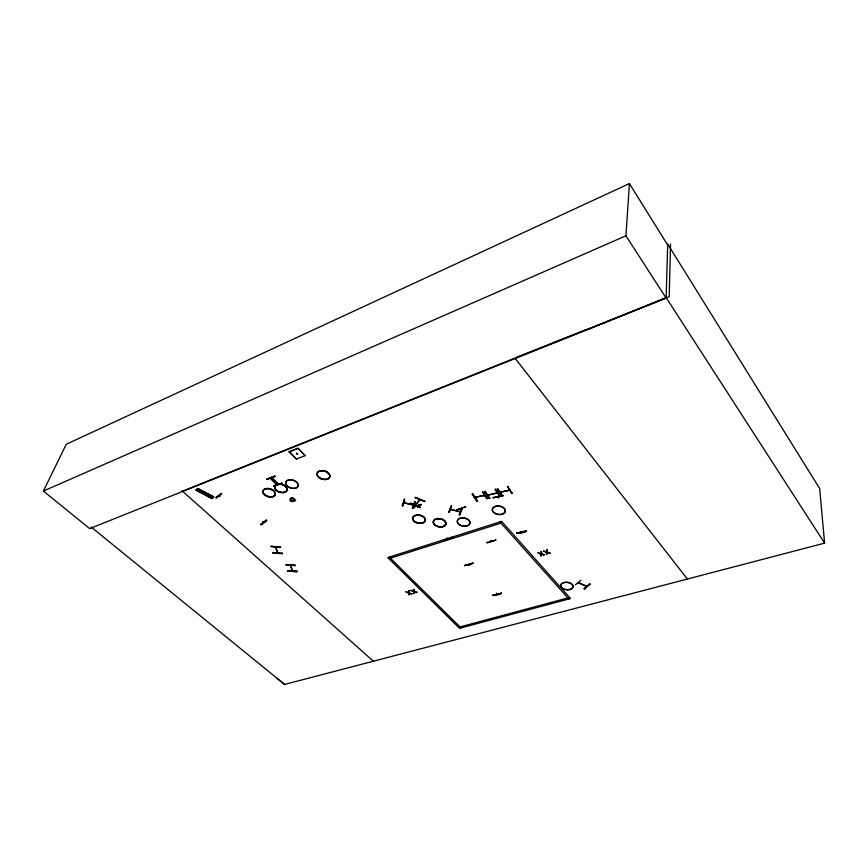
<?xml version="1.0" encoding="UTF-8"?>
<svg xmlns="http://www.w3.org/2000/svg" width="868" height="868" viewBox="0 0 868 868"><rect width="100%" height="100%" fill="white"/><g stroke="black" fill="none" stroke-linecap="round" stroke-linejoin="round"><path stroke-width="1.3" d="M540.905 551.69L540.829 553.675L538.008 552.547M540.872 553.231L540.699 556.084L541.404 555.878L541.556 553.458M670.552 244.092L669.195 296.737L516.21 357.627L586.464 329.525M546.634 549.997L546.547 551.994L543.715 550.854M546.59 551.549L546.395 554.402L547.111 554.196L547.274 551.766M667.666 245.015L629.43 183.56L66.25 444.264L43.4 491.049L89.675 528.612L666.147 298.104L667.687 244.071L819.674 488.554L824.6 543.129L284.606 684.44L277.163 678.45M541.61 551.484L541.502 553.892L544.399 554.565M547.339 549.78L547.22 552.211L550.117 552.883M277.673 553.003L276.013 547.046M291.116 566.012L290.498 565.48M291.963 570.699L292.158 571.231M498.731 497.711L498.297 496.963M666.147 298.104L625.926 235.792L629.43 183.56M589.567 583.578L590.012 584.218M584.327 588.439L584.696 588.971L584.262 588.374M218.964 495.878L220.071 496.29L219.105 496.008M580.985 580.291L575.245 584.913M474.98 497.364L476.098 497.386L475.143 497.603M587.679 329.482L666.157 297.637L824.6 543.129M586.974 586.301L578.489 582.612M484.724 495.563L483.747 495.791M547.155 552.623L549.444 553.079M541.437 554.305L543.726 554.76M499.805 492.167L501.042 492.167L499.957 492.406M526.019 530.771C526.995 532.355 516.113 534.504 516.525 532.659M526.008 531.151L516.514 533.093L526.041 530.847M273.583 481.208L274.451 480.883M501.237 592.725C502.312 594.211 492.785 596.5 493.057 594.981M496.453 593.191L497.223 594.244M511.925 493.469L507.563 486.59L512.38 493.48L511.903 493.143M501.465 593.441L493.089 595.057M511.838 493.588L507.541 486.264M502.93 495.943L492.991 497.657L502.984 495.498M487.024 542.142L487.263 542.912L495.878 540.276L495.639 539.527M502.138 495.248L497.668 488.467M287.861 570.493L297.008 571.155M296.986 571.849L287.742 570.905L297.008 571.231M499.588 495.888L495.183 489.053M287.84 571.209L296.889 571.567M272.997 552.33L272.964 553.09L282.252 553.686M272.899 552.742L282.187 553.426L272.867 552.753M489.324 498.514L484.886 491.689L489.324 498.525L489.921 497.972M485.483 491.179L484.876 491.744M472.8 563.169L464.488 565.632L473.093 563.072M486.872 498.785L482.478 491.559M486.959 498.655L482.543 491.581M477.302 500.847L472.3 494.174L476.771 500.955L477.378 500.402M456.98 509.896L465.78 506.782M461.657 508.106L462.145 508.691L459.866 515.049L459.378 514.474M452.044 536.977L452.271 537.748L443.906 540.352L443.678 539.592M451.512 505.577L448.669 512.261L449.309 511.957M414.307 591.368L416.38 592.616L417.041 592.019M413.678 590.804L413.765 593.386L414.459 592.779M409.349 592.464L409.251 593.256L411.399 594.081L412.061 593.484M410.987 590.164L413.591 591.227L413.526 589.405M416.955 592.443L414.231 591.423L414.134 589.22M409.501 594.244L408.893 594.417M406.018 591.629L408.622 592.692L408.546 590.88M408.806 594.84L408.709 592.269M411.985 593.907L409.262 592.887L409.164 590.696M415.327 497.245L424.691 501.281M420.264 506.879L419.928 507.628L410.629 503.614L410.955 502.887M420.839 504.438L412.376 507.281L421.23 504.384M412.81 504.981L413.005 503.961M413.125 503.928L412.864 505.046M413.493 508.398L415.262 501.932L413.493 508.42L413.027 507.845M412.929 508.279L414.828 501.422M404.922 502.029L404.683 503.071L404.835 501.943M402.861 505.458L402.296 505.697L404.618 498.991M402.275 505.74L402.936 505.436M402.709 505.784L404.531 499.306L402.839 505.87M413.483 508.366L414.85 501.812M286.147 564.905L295.424 565.285M286.223 564.634L295.326 565.708M282.274 552.981L282.241 553.73M271.055 546.33L280.57 546.905M305.145 455.667L298.039 448.279L289.174 451.794L296.324 459.02L305.145 455.667L298.039 448.279M295.597 500.543C286.18 505.35 290.313 492.091 295.597 500.456M277.315 551.874L277.662 553.09M277.63 551.896L277.608 552.547M276.046 547.155L275.829 547.675L276.089 547.155M296.324 459.02L289.207 451.685M273.756 485.451L273.984 486.221L281.753 483.324L281.525 482.565M266.281 519.899L266.595 520.594L261.268 524.749L260.953 524.055M275.004 476.196L266.726 479.201L274.95 476.185M270.675 477.823L277.044 484.507M419.928 507.606L410.651 503.548M420.145 507.303L410.835 503.299M451.36 505.925L449.179 512.272M449.223 512.402L451.436 506.011M450.286 509.332L460.398 511.849M221.644 493.61L216.056 497.679M216.468 497.982L221.622 493.469M459.302 514.908L461.733 508.529M415.349 505.089L419.7 499.632M420.047 499.914L419.266 500.098M483.877 495.736L484.572 495.281M497.288 493.1L487.718 495.151M417.627 506.738L417.052 506.185M447.454 538.127L447.921 538.67M275.633 547.003L277.348 553.068M469.588 565.187L468.774 564.775M491.407 541.231L491.006 540.666M197.34 488.706L213.257 497.418L213.647 496.919M502.897 495.812L493.219 497.874M497.169 594.189L496.442 593.853M502.029 495.595L497.158 488.923L501.585 495.747M280.472 547.209L271.152 546.536M476.782 500.934L472.333 494.152M477.226 500.793L472.68 494.076M472.81 493.708L472.279 494.217M276.642 484.735L270.165 478.344M473.027 563.386L464.532 565.61M213.68 496.8L212.193 498.514L196.135 490.116L197.622 488.38L213.734 496.887L197.459 488.684M415.24 497.679L424.853 501.411M421.11 504.688L412.68 507.498M415.403 505.198L420.047 499.838M520.616 531.628L521.039 532.192M521.375 532.127L520.952 531.487M197.839 490.865L199.26 489.248M198.935 491.44L200.345 489.812M200.562 492.297L201.984 490.67M202.016 493.057L203.438 491.429M203.644 493.903L205.076 492.286M210.62 497.559L212.052 495.954M266.78 479.179L274.516 476.25M267.051 479.429L274.863 476.467M584.229 588.819L589.6 583.936L584.348 588.808M584.663 588.949L590.012 584.207M216.002 497.7L221.232 493.295M262.896 521.842L263.568 522.33L262.754 521.842M260.823 524.478L266.237 520.247L260.953 524.489M261.279 524.695L266.606 520.54M403.739 502.55L404.727 502.767M413.765 505.219L403.783 502.8L413.862 504.97M424.658 501.596L415.295 497.559M292.462 571.187L290.932 565.415L290.693 566.001M485.277 491.603L489.856 498.416M43.4 491.049L625.926 235.792M412.864 504.666L413.667 504.883M499.99 492.091L509.592 490.04L508.648 490.518M182.443 491.169L514.963 358.126L687.456 579.13L687.109 578.685M509.559 490.366L500.055 492.384M460.257 511.838L450.394 509.353M415.848 504.634L415.685 505.393M289.174 451.794L298.006 448.387M273.615 485.874L281.753 483.324M281.731 483.259L273.984 486.21M412.409 507.27L421.143 504.818M456.687 509.7L465.432 506.847M390.405 558.189L500.966 523.122M443.602 540.026L452.271 537.726M490.865 540.634L491.006 541.252M486.959 542.587L495.639 539.95M469.208 565.296L468.818 564.862L469.653 565.318M408.459 591.303L409.078 591.119M413.439 589.828L414.058 589.643M540.862 552.135L541.567 551.918M546.58 550.431L547.296 550.225M543.683 555.205L544.344 555.01M549.401 553.524L550.073 553.328M586.779 586.508L578.338 582.84M492.991 595.415L501.259 593.18M460.029 626.924L567.932 597.922M482.554 491.917L487.404 498.666M499.621 496.236L495.194 489.378L500.055 496.171M507.476 486.709L508.019 486.547M484.474 495.303L475.078 497.342L484.322 495.259M498.243 497.646L498.286 497.028M516.699 533.408L526.192 531.552M509.342 490.019L508.8 490.518M496.995 492.785L487.957 495.172M263.254 522.428L262.624 522.059M271.5 477.834L278.02 484.181M271.814 477.726L278.357 484.116M447.519 538.692L446.987 538.193M271.033 546.352L280.462 547.328M286.039 564.721L295.25 565.361M414.741 501.856L415.305 501.997M520.952 532.117L520.626 531.552M498.297 497.689L497.95 497.093M410.9 590.587L413.58 591.596M405.931 592.052L408.611 593.061M537.954 552.992L540.764 554.088M543.661 551.299L546.471 552.406M274.114 481.621C275.633 480.319 272.585 482.076 274.896 481.328M292.104 571.144L290.585 565.426M91.183 527.05L284.606 684.44M417.269 506.283L417.649 506.814M181.933 490.702L373.674 661.492M389.287 557.093L461.016 627.9M462.069 509.223L461.168 508.724L461.765 509.321M499.892 521.928L568.876 598.974M196.461 489.812L212.562 498.167L196.168 490.084M409.251 593.256L409.414 594.667M414.22 591.792L414.383 593.202M296.617 453.313L296.509 453.997L297.529 454.246L297.637 453.563L296.617 453.313M196.19 490.008L212.096 498.699L212.519 498.221L196.222 490.073M291.127 498.742L291.333 500.413L293.08 500.934L294.23 500.239L292.798 498.644L291.127 498.742M501.606 521.386L387.768 557.571L459.53 628.302L570.547 598.529L501.606 521.386M264.339 494.586A6.412 3.971 17.3 0 0 274.961 495.259A6.412 3.971 17.3 0 0 267.952 488.586A6.412 3.971 17.3 0 0 264.339 494.586A6.402 3.96 17.3 0 0 274.939 495.27A6.402 3.96 17.3 0 0 267.952 488.597A6.402 3.96 17.3 0 0 264.339 494.586M264.382 494.402A6.434 3.993 17.3 0 0 275.037 495.085A6.434 3.993 17.3 0 0 268.006 488.38A6.434 3.993 17.3 0 0 264.382 494.402M276.067 490.149A6.434 4.025 17 0 0 286.765 490.821A6.434 4.025 17 0 0 279.778 484.084A6.456 4.036 17 0 0 276.057 490.17A6.456 4.036 17 0 0 286.776 490.843A6.456 4.036 17 0 0 279.778 484.094A6.434 4.025 17 0 0 276.067 490.149M276.1 489.964A6.477 4.047 17 0 0 286.863 490.637A6.477 4.047 17 0 0 279.832 483.867A6.477 4.047 17 0 0 276.1 489.964M414.926 521.896A6.412 4.047 11.6 0 0 425.255 520.746A6.412 4.047 11.6 0 0 416.868 515.147A6.412 4.047 11.6 0 0 414.926 521.896M414.969 521.701A6.423 4.058 11.6 0 0 425.298 520.54A6.423 4.058 11.6 0 0 416.911 514.93A6.423 4.058 11.6 0 0 414.969 521.701M414.947 521.874A6.391 4.036 11.6 0 0 425.222 520.724A6.391 4.036 11.6 0 0 416.879 515.147A6.391 4.036 11.6 0 0 414.947 521.874M562.453 588.439A6.206 3.711 6.1 0 0 572.837 587.538A6.206 3.711 6.1 0 0 565.328 582.417A6.206 3.711 6.1 0 0 562.453 588.439M562.442 588.254A6.25 3.732 6.1 0 0 572.88 587.354A6.25 3.732 6.1 0 0 565.339 582.2A6.25 3.732 6.1 0 0 562.442 588.254M286.993 486.015A6.477 4.08 16.7 0 0 297.778 486.688A6.477 4.08 16.7 0 0 290.802 479.885A6.477 4.08 16.7 0 0 286.993 486.015M287.026 485.83A6.51 4.101 16.7 0 0 297.865 486.503A6.51 4.101 16.7 0 0 290.856 479.657A6.51 4.101 16.7 0 0 287.026 485.83M435.432 525.466A6.402 4.047 10.7 0 0 445.805 524.315A6.391 4.036 10.7 0 0 437.526 518.739A6.402 4.047 10.7 0 0 435.432 525.466A6.391 4.036 10.7 0 0 445.794 524.305A6.402 4.047 10.7 0 0 437.515 518.739A6.391 4.036 10.7 0 0 435.443 525.444M435.454 525.27A6.434 4.058 10.7 0 0 445.87 524.12A6.434 4.058 10.7 0 0 437.548 518.521A6.434 4.058 10.7 0 0 435.454 525.27M459.356 524.771A6.434 4.08 9.8 0 0 469.848 523.621A6.434 4.08 9.8 0 0 461.624 518.022A6.434 4.08 9.8 0 0 459.356 524.771M459.367 524.597A6.467 4.112 9.8 0 0 469.913 523.437A6.467 4.112 9.8 0 0 461.646 517.805A6.467 4.112 9.8 0 0 459.367 524.597M318.382 477.02A6.586 4.231 15.7 0 0 329.428 477.682A6.586 4.231 15.7 0 0 322.495 470.695A6.586 4.231 15.7 0 0 318.382 477.02A6.564 4.221 15.7 0 0 329.395 477.693A6.564 4.221 15.7 0 0 322.484 470.738A6.564 4.221 15.7 0 0 318.393 477.02M318.426 476.836A6.597 4.242 15.7 0 0 329.482 477.509A6.597 4.242 15.7 0 0 322.538 470.51A6.597 4.242 15.7 0 0 318.426 476.836M494.999 513.498A6.564 4.231 8.4 0 0 505.284 511.328A6.564 4.231 8.4 0 0 496.084 506.25A6.564 4.231 8.4 0 0 494.999 513.498M494.999 513.324A6.608 4.264 8.4 0 0 505.35 511.133A6.608 4.264 8.4 0 0 496.095 506.033A6.608 4.264 8.4 0 0 494.999 513.324"/></g></svg>
